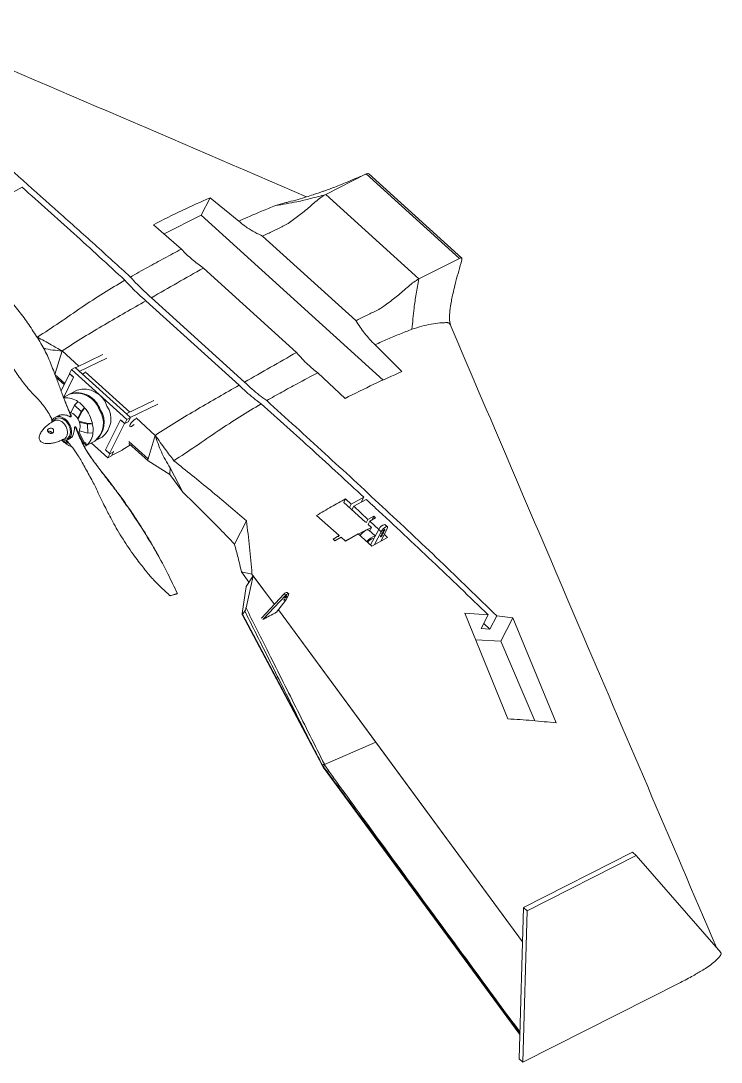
# Model space of a CAD drawing. Header units: inches. Extents: x 0 to 10.7, y 0 to 8.2.
# Drawn here: x 5.6058 to 5.6784, y 5.0508 to 5.1589 of the extents above; entities that cross this region are included whole.
import ezdxf

# ---------------------------------------------------------------- set-up
doc = ezdxf.new("R2010")
doc.units = ezdxf.units.IN
doc.header["$MEASUREMENT"] = 0

msp = doc.modelspace()

# ---------------------------------------------------------------- linework, layer by layer
at = {"color": 7, "linetype": 'Continuous', "lineweight": 15}
for p, q in [((5.6416241844, 5.14302979), (5.6374159914, 5.140898955)), ((5.6512800477, 5.1342636991), (5.6416241844, 5.14302979)), ((5.6515275674, 5.1342842024), (5.6418573123, 5.1430633968)), ((5.6046362857, 5.1409408251), (5.6059380537, 5.1416478433)), ((5.6254375298, 5.1405587379), (5.6245058825, 5.1387552903)), ((5.6254375298, 5.1405587379), (5.6284009438, 5.1381369649)), ((5.647071856, 5.1321328174), (5.6374159914, 5.140898955)), ((5.6245058825, 5.1387552903), (5.6206524001, 5.1368040687)), ((5.6433631597, 5.1216356679), (5.6245058825, 5.1387552903)), ((5.6224538607, 5.1352284155), (5.6195509682, 5.1377674001)), ((5.6405372414, 5.1278066262), (5.6308813018, 5.1365727806)), ((5.6512800477, 5.1342636991), (5.647071856, 5.1321328174)), ((5.6247298253, 5.1332684819), (5.6343856886, 5.1245023909)), ((5.6187830019, 5.1298677343), (5.6284388652, 5.1211016434)), ((5.6290031126, 5.121423732), (5.6193472481, 5.1301898696)), ((5.6425339176, 5.1253063179), (5.6453085017, 5.122518864)), ((5.6100819284, 5.1246682523), (5.6093361679, 5.1222278025)), ((5.6118217971, 5.1230887118), (5.6100819284, 5.1246682523)), ((5.6114596624, 5.122913355), (5.6143101768, 5.1242936196)), ((5.6110489936, 5.1227470788), (5.61142278, 5.1229468286)), ((5.6171607795, 5.1177375551), (5.61142278, 5.1229468286)), ((5.6118689642, 5.1225417608), (5.6147195536, 5.1239220086)), ((5.6094479083, 5.1219451223), (5.6103046035, 5.121167364)), ((5.6099785852, 5.1205083623), (5.610865125, 5.1223003341)), ((5.6102466766, 5.1198511538), (5.6112744268, 5.1219287399)), ((5.6110489936, 5.1227470788), (5.6108395353, 5.1223235849)), ((5.6112744268, 5.1219287399), (5.6108395353, 5.1223235849)), ((5.610865125, 5.1223003341), (5.6112744268, 5.1219287399)), ((5.616786993, 5.1175378053), (5.6110489936, 5.1227470788)), ((5.6123940446, 5.1223735257), (5.6124454728, 5.1223956642)), ((5.6170992403, 5.1182975509), (5.6124757603, 5.1224949782)), ((5.6394219413, 5.1197274796), (5.6365868502, 5.1223977745)), ((5.6108653275, 5.1201817941), (5.6102317349, 5.1198431765)), ((5.6116356461, 5.1205935256), (5.6109368476, 5.1202200227)), ((5.610991882, 5.1182512947), (5.6113733935, 5.1190188654)), ((5.6113733935, 5.1190188654), (5.6117048247, 5.1193855262)), ((5.6120672918, 5.1183873418), (5.6113733935, 5.1190188654)), ((5.6117291826, 5.1193986058), (5.6117048247, 5.1193855262)), ((5.6120672918, 5.1183873418), (5.612398665, 5.1187539786)), ((5.6123429743, 5.1186060021), (5.6121573862, 5.1184006251)), ((5.6124230822, 5.1187670355), (5.6123429743, 5.1186060021)), ((5.6124230822, 5.1187670355), (5.612398665, 5.1187539786)), ((5.6167371056, 5.1181221941), (5.6195876949, 5.119502442)), ((5.6171464837, 5.1177505365), (5.6199969968, 5.1191308477)), ((5.6090895642, 5.1174704056), (5.6090898762, 5.1174647195)), ((5.6096824318, 5.1179309121), (5.6093879776, 5.1177735402)), ((5.611685721, 5.1176197937), (5.6120672918, 5.1183873418)), ((5.6121573862, 5.1184006251), (5.6117307988, 5.11754244)), ((5.6161425681, 5.1175091732), (5.6145991372, 5.1143892489)), ((5.6146000781, 5.1143910963), (5.6161425681, 5.1175091732)), ((5.6161425681, 5.1175091732), (5.616551945, 5.1171375623)), ((5.6165775347, 5.1171143115), (5.6161425681, 5.1175091732)), ((5.6165775347, 5.1171143115), (5.616786993, 5.1175378053)), ((5.616786993, 5.1175378053), (5.6171607795, 5.1177375551)), ((5.6169512449, 5.1173141247), (5.6171607795, 5.1177375551)), ((5.6176715628, 5.117582348), (5.6177229159, 5.1176045033)), ((5.619737793, 5.1159021147), (5.6177532785, 5.1177038005)), ((5.6092049531, 5.1174289756), (5.609156975, 5.1173512352)), ((5.6118109517, 5.1173788409), (5.6127740163, 5.1171247496)), ((5.612713628, 5.1170498615), (5.61185121, 5.1172774055)), ((5.61320673, 5.1170818919), (5.612713628, 5.1170498615)), ((5.612713628, 5.1170498615), (5.6127649926, 5.1161394008)), ((5.6127740163, 5.1171247496), (5.6130502206, 5.1171426604)), ((5.6130502206, 5.1171426604), (5.6132311486, 5.1170949021)), ((5.61320673, 5.1170818919), (5.6132311486, 5.1170949021)), ((5.6150093799, 5.1140195021), (5.616551945, 5.1171375623)), ((5.6169512449, 5.1173141247), (5.6165775347, 5.1171143115)), ((5.6101526011, 5.1154655304), (5.6102563115, 5.1154618445)), ((5.6104505345, 5.1151346576), (5.6102173633, 5.1153468626)), ((5.6104505345, 5.1151346576), (5.6105589172, 5.1153528271)), ((5.6106445337, 5.1154225466), (5.6109388973, 5.1155799293)), ((5.6112281004, 5.1159474705), (5.6112390293, 5.1159761527)), ((5.6117712926, 5.116102849), (5.6122521991, 5.1151077342)), ((5.6123361523, 5.1152301424), (5.6118506576, 5.1162347346)), ((5.6127649926, 5.1161394008), (5.6119025746, 5.1163669448)), ((5.6124381711, 5.1147625409), (5.6134676886, 5.1153127675)), ((5.6132580946, 5.1161714312), (5.6127649926, 5.1161394008)), ((5.6132580946, 5.1161714312), (5.6132825119, 5.1161844881)), ((5.6135391931, 5.1153509902), (5.6142379916, 5.1157244931)), ((5.619737793, 5.1159021147), (5.6189921075, 5.1134616481)), ((5.6105253203, 5.1149851238), (5.6104505345, 5.1151346576)), ((5.6105253203, 5.1149851238), (5.6105497533, 5.1149981867)), ((5.6106297862, 5.1151592369), (5.6105497533, 5.1149981867)), ((5.6106117411, 5.1152910011), (5.6105879073, 5.1152429941)), ((5.6105879073, 5.1152429941), (5.6106297862, 5.1151592369)), ((5.6122521991, 5.1151077342), (5.6126170528, 5.1148816739)), ((5.6125405001, 5.1151035561), (5.6123361523, 5.1152301424)), ((5.6126413964, 5.1148947009), (5.6125405001, 5.1151035561)), ((5.6126413964, 5.1148947009), (5.6126170528, 5.1148816739)), ((5.6131140943, 5.115123783), (5.6148245691, 5.1135709567)), ((5.6146010256, 5.1143902508), (5.6145991372, 5.1143892489)), ((5.6145991372, 5.1143892489), (5.6150341037, 5.1139943871)), ((5.6146000781, 5.1143910963), (5.6150093799, 5.1140195021)), ((5.616111506, 5.1142654024), (5.6152197029, 5.113813824)), ((5.6153822255, 5.1142174045), (5.6154078139, 5.1141942004)), ((5.6171797193, 5.1149258145), (5.6163824858, 5.1144205602)), ((5.617020722, 5.115070123), (5.6190124764, 5.1132619267)), ((5.6148245691, 5.1135709567), (5.6150341037, 5.1139943871)), ((5.6148245691, 5.1135709567), (5.6151983556, 5.1137707065)), ((5.6150578521, 5.114044036), (5.6150093799, 5.1140195021)), ((5.6154078139, 5.1141942004), (5.6150341037, 5.1139943871)), ((5.6151983556, 5.1137707065), (5.6154078139, 5.1141942004)), ((5.6190152322, 5.1132607571), (5.621248402, 5.1118418302)), ((5.621286857, 5.1125351922), (5.621248402, 5.1118418302)), ((5.621286857, 5.1125351922), (5.6225912301, 5.1100137064)), ((5.621248402, 5.1118418302), (5.6225912301, 5.1100137064)), ((5.6394831917, 5.1093116774), (5.6392932687, 5.1089440895)), ((5.6392932687, 5.1089440895), (5.6415487691, 5.1068964138)), ((5.6394831917, 5.1093116774), (5.6400656082, 5.1087762588)), ((5.6400656082, 5.1087762588), (5.6413673762, 5.109483277)), ((5.6403275667, 5.1085351573), (5.6416289958, 5.1092415186)), ((5.6413673762, 5.109483277), (5.6410918317, 5.1089499469)), ((5.6400656082, 5.1087762588), (5.6398780275, 5.1084132102)), ((5.6403275667, 5.1085351573), (5.6401411886, 5.1081742969)), ((5.6403275667, 5.1085351573), (5.6418042677, 5.1071742655)), ((5.6279554782, 5.1046220653), (5.6292028156, 5.1070367137)), ((5.6364712998, 5.1075827666), (5.6388234183, 5.1055052694)), ((5.6418042677, 5.1071742655), (5.6416249535, 5.1068272274)), ((5.6418042677, 5.1071742655), (5.6424124446, 5.1075039715)), ((5.641986094, 5.1070066059), (5.6418077122, 5.1066613158)), ((5.6421674619, 5.1063347105), (5.6418077122, 5.1066613158)), ((5.6425942036, 5.1073360487), (5.641986094, 5.1070066059)), ((5.641986094, 5.1070066059), (5.6429255262, 5.1061391754)), ((5.6424124446, 5.1075039715), (5.6422213966, 5.1071340853)), ((5.6424124446, 5.1075039715), (5.6425942036, 5.1073360487)), ((5.6415936096, 5.1060441667), (5.6394417991, 5.1049545746)), ((5.6408009654, 5.1056918804), (5.6394668528, 5.1049322042)), ((5.6421934731, 5.1044174257), (5.6408009654, 5.1056918804)), ((5.6421674619, 5.1063347105), (5.6415936096, 5.1060441667)), ((5.642561547, 5.1054596845), (5.641881936, 5.1060766449)), ((5.6419855534, 5.1059826056), (5.6421674619, 5.1063347105)), ((5.6420661414, 5.1045339574), (5.6429228469, 5.1061350385)), ((5.6424618518, 5.1045630099), (5.6431787062, 5.1059027517)), ((5.6429228469, 5.1061350385), (5.6431787062, 5.1059027517)), ((5.643186305, 5.1049561915), (5.6437898327, 5.1062199569)), ((5.6434986049, 5.1056100774), (5.6438290283, 5.105304924)), ((5.6438093938, 5.1064126958), (5.6435535357, 5.1066449359)), ((5.6381924823, 5.1051316186), (5.6388234183, 5.1055052694)), ((5.6383769753, 5.1049691024), (5.6381924823, 5.1051316186)), ((5.6383795795, 5.1049706111), (5.6382287461, 5.1051075286)), ((5.6390073022, 5.1053416561), (5.6383769753, 5.1049691024)), ((5.6388234183, 5.1055052694), (5.6387557397, 5.1053743396)), ((5.6390073022, 5.1053416561), (5.6394668528, 5.1049322042)), ((5.6438290283, 5.105304924), (5.6421934731, 5.1044174257)), ((5.6424031726, 5.1051638115), (5.6423826159, 5.105182444)), ((5.6286777558, 5.1017277488), (5.6294620605, 5.100659993)), ((5.6286777558, 5.1017277488), (5.629775336, 5.1015071402)), ((5.6299079438, 5.1013266352), (5.629159539, 5.0979962924)), ((5.6291649357, 5.1002158897), (5.6299079438, 5.1013266352)), ((5.629775336, 5.1015071402), (5.6320986869, 5.0983454504)), ((5.6320986869, 5.0983454504), (5.6299079438, 5.1013266352)), ((5.6287409939, 5.0974053267), (5.6291649357, 5.1002158897)), ((5.6307682606, 5.0969291269), (5.6331256723, 5.0994386574)), ((5.6309161086, 5.0967988717), (5.6332725572, 5.0993074134)), ((5.6331256723, 5.0994386574), (5.6332725572, 5.0993074134)), ((5.6335522146, 5.0993271896), (5.6333012039, 5.098807477)), ((5.6335672805, 5.0994698866), (5.6334203955, 5.0996011306)), ((5.6333012039, 5.098807477), (5.6323257613, 5.0975466778)), ((5.6287429614, 5.0972955744), (5.6370835206, 5.0816014289)), ((5.6290307291, 5.0976646547), (5.6288072474, 5.0973306226)), ((5.6288072474, 5.0973306226), (5.6354061957, 5.0849136356)), ((5.6307682606, 5.0969291269), (5.6307812488, 5.0969175326)), ((5.6321311611, 5.0974434138), (5.6321266927, 5.0974341328)), ((5.6323257613, 5.0975466778), (5.6321311611, 5.0974434138)), ((5.6426066806, 5.0840459952), (5.6325103476, 5.0977852903)), ((5.6325103476, 5.0977852903), (5.6578375021, 5.0633196856)), ((5.6542762393, 5.0972592335), (5.6518589313, 5.0974609594)), ((5.6518589313, 5.0974609594), (5.6563133434, 5.0864792899)), ((5.6542762393, 5.0972592335), (5.6535490735, 5.0958516178)), ((5.6551487681, 5.0971691377), (5.6544426957, 5.0958022878)), ((5.6568286076, 5.0969669571), (5.6551487681, 5.0971691377)), ((5.6555698544, 5.094530298), (5.6568286076, 5.0969669571)), ((5.6613182653, 5.0860533775), (5.6568286076, 5.0969669571)), ((5.6310772898, 5.0968839506), (5.6310390667, 5.0968636666)), ((5.6310772381, 5.0968836934), (5.6310772898, 5.0968839506)), ((5.6535490735, 5.0958516178), (5.6544426957, 5.0958022878)), ((5.6544426957, 5.0958022878), (5.6538170076, 5.0963703172)), ((5.6555698544, 5.094530298), (5.6529899293, 5.0946726744)), ((5.6591154527, 5.0862747258), (5.6555698544, 5.094530298)), ((5.6426066806, 5.0840459952), (5.6372918324, 5.0817501078)), ((5.6426066806, 5.0840459952), (5.6578375021, 5.0633196856)), ((5.6370797433, 5.081680483), (5.6370802864, 5.0816794387)), ((5.6370802864, 5.0816794387), (5.6371673273, 5.0815413082)), ((5.6371673273, 5.0815413082), (5.6371675092, 5.0815411)), ((5.6371706206, 5.0814638388), (5.6575555467, 5.0537235917)), ((5.6372855633, 5.0817622278), (5.6372918324, 5.0817501078)), ((5.6579397923, 5.0669160361), (5.6692253169, 5.0726306108)), ((5.65832352, 5.0665676987), (5.6696091803, 5.0722821872)), ((5.6692253169, 5.0726306108), (5.6696091803, 5.0722821872)), ((5.6696091803, 5.0722821872), (5.6783830505, 5.0622431444)), ((5.657492418, 5.0511944726), (5.6579397923, 5.0669160361)), ((5.6579397923, 5.0669160361), (5.65832352, 5.0665676987)), ((5.6578762958, 5.0508461017), (5.65832352, 5.0665676987)), ((5.6783737706, 5.0622384872), (5.6783830505, 5.0622431444)), ((5.6742112568, 5.0591173895), (5.6578762958, 5.0508461017)), ((5.657492418, 5.0511944726), (5.6578762958, 5.0508461017))]:
    msp.add_line(p, q, dxfattribs=at)
at = {"color": 8, "linetype": 'Continuous', "lineweight": 15}
for p, q in [((5.6103665232, 5.1212924394), (5.6093361679, 5.1222278025)), ((5.6189921075, 5.1134616481), (5.617007518, 5.1152633508))]:
    msp.add_line(p, q, dxfattribs=at)
at = {"color": 7, "linetype": 'Continuous', "lineweight": 15, "flags": 128}
for points in [[(5.6418576746, 5.1430488539), (5.6417854918, 5.1430804705), (5.6416241844, 5.14302979)], [(5.6515291655, 5.1341020954), (5.6515460426, 5.1341469934), (5.651534819, 5.1342733769), (5.6514413708, 5.1343143855), (5.6512800477, 5.1342636991)], [(5.612202859, 5.1222386458), (5.6122548942, 5.122281987), (5.6123940446, 5.1223735257)], [(5.6105045686, 5.1153669623), (5.6107035911, 5.1154581636), (5.6108654886, 5.1156108381), (5.6109816326, 5.1158167548), (5.6110457201, 5.1160647531), (5.6110543073, 5.1163414777), (5.611006978, 5.1166320625), (5.6109061867, 5.1169208238), (5.6107573991, 5.1171921661), (5.6105687327, 5.1174314768), (5.6103502339, 5.1176258722), (5.6101137057, 5.1177648841), (5.6098719378, 5.1178409482), (5.6096379511, 5.1178499978), (5.6094243868, 5.1177915916), (5.6092426848, 5.1176688188), (5.6091027779, 5.1174883124), (5.6090165785, 5.1172768389)], [(5.610847874, 5.1158021588), (5.6109539976, 5.1161733243), (5.6109174118, 5.1166091446), (5.6107435802, 5.1170432708), (5.6104589638, 5.1174096139), (5.6101070412, 5.1176524002), (5.6097412432, 5.1177346905), (5.6094173722, 5.1176439014), (5.6092106012, 5.1174218659)], [(5.6175494873, 5.1170369431), (5.6174233366, 5.1169240379), (5.6172841875, 5.1168324526), (5.6171744631, 5.1167980003), (5.6171109558, 5.1168258637), (5.6171033068, 5.1169118353), (5.617152708, 5.1170427526), (5.6172515836, 5.1171987721), (5.6173848913, 5.1173560855), (5.6175323387, 5.1174907795), (5.6176715628, 5.117582348), (5.6176715628, 5.117582348)], [(5.6100414125, 5.1153845139), (5.6102792697, 5.1153421144), (5.6105045686, 5.1153669623)], [(5.6102555387, 5.1154694225), (5.6102911931, 5.115461413), (5.6106151548, 5.1155521913), (5.610847874, 5.1158021588)], [(5.6189921075, 5.1134616481), (5.6189749803, 5.1133347711), (5.6190152322, 5.1132607571)], [(5.6432683405, 5.10551849), (5.6432799273, 5.1055502335), (5.6432774877, 5.1055708169), (5.6432614016, 5.1055770655), (5.6432342286, 5.1055680238), (5.6431998693, 5.1055451058), (5.643163792, 5.1055117772), (5.6431313224, 5.1054731199), (5.6431074891, 5.1054350257), (5.6430959023, 5.1054032822), (5.6430983576, 5.1053827048), (5.643114428, 5.1053764502), (5.6431416916, 5.1053854811), (5.6431759603, 5.1054084099), (5.6432120376, 5.1054417385), (5.6432445072, 5.1054803959), (5.6432683405, 5.10551849)], [(5.6431787062, 5.1059027517), (5.6432706767, 5.1060448624), (5.6433921599, 5.1061871306), (5.6435258766, 5.1063090957), (5.6436524402, 5.1063931947), (5.6437536597, 5.1064273242), (5.6438150467, 5.1064066001), (5.6438277032, 5.1063340145), (5.6437898327, 5.1062199569)], [(5.6434071453, 5.1057923274), (5.6434187321, 5.1058240709), (5.6434162768, 5.1058446483), (5.6434002064, 5.1058509029), (5.6433730178, 5.1058418552), (5.6433386742, 5.1058189432), (5.6433025968, 5.1057856146), (5.6432701273, 5.1057469573), (5.643246294, 5.1057088631), (5.6432347072, 5.1056771196), (5.6432371468, 5.1056565362), (5.6432532329, 5.1056502876), (5.6432804808, 5.1056593125), (5.6433147652, 5.1056822473), (5.6433508425, 5.1057155759), (5.643383312, 5.1057542333), (5.6434071453, 5.1057923274)], [(5.6435459502, 5.1060661648), (5.6435575213, 5.1060979023), (5.6435550817, 5.1061184857), (5.6435390113, 5.1061247403), (5.6435118227, 5.1061156926), (5.643477479, 5.1060927806), (5.643441386, 5.106059446), (5.6434089321, 5.1060207946), (5.6433850988, 5.1059827005), (5.643373512, 5.105950957), (5.6433759517, 5.1059303736), (5.6433920377, 5.105924125), (5.6434192857, 5.1059331499), (5.6434535543, 5.1059560787), (5.6434896474, 5.1059894133), (5.6435221169, 5.1060280706), (5.6435459502, 5.1060661648)], [(5.6332347996, 5.0990443376), (5.6332071124, 5.0990348534), (5.6331904265, 5.099040723), (5.6331871502, 5.0990610712), (5.6331979487, 5.0990927902), (5.633221003, 5.099131099), (5.6332528854, 5.0991701421), (5.6332888153, 5.0992038898), (5.633323167, 5.0992273272), (5.633350853, 5.0992368581), (5.6333675389, 5.0992309884), (5.6333708165, 5.0992105936), (5.6333600917, 5.0991789046), (5.6333369624, 5.0991406125), (5.63330508, 5.0991015694), (5.6332691513, 5.0990677751), (5.6332347996, 5.0990443376)], [(5.6332725572, 5.0993074134), (5.633343157, 5.0993755354), (5.6334132742, 5.0994299153), (5.6334770024, 5.0994658289), (5.6335289142, 5.0994802669), (5.6335646713, 5.0994720277), (5.6335810773, 5.0994417753), (5.6335767874, 5.0993920813), (5.6335522146, 5.0993271896)], [(5.6331128316, 5.0987918479), (5.6330961919, 5.0987861467), (5.6330861845, 5.0987896323), (5.6330842845, 5.0988018488), (5.6330907244, 5.0988209113), (5.6331045715, 5.0988438746), (5.6331236928, 5.0988672876), (5.6331452507, 5.0988875362), (5.6331658339, 5.0989016438), (5.6331824578, 5.0989073392), (5.6331924665, 5.0989038069), (5.6331943822, 5.0988915963), (5.6331879423, 5.0988725338), (5.6331741545, 5.0988495478), (5.6331549739, 5.0988261576), (5.633133416, 5.098805909), (5.6331128316, 5.0987918479)]]:
    msp.add_lwpolyline(points, dxfattribs=at)
at = {"color": 7, "linetype": 'Continuous', "lineweight": 15}
for centre, radius, start, end in [((5.6105164335, 5.1177395447), 0.0020550533997919, 53.8337486666, 96.6064739166), ((5.6115659455, 5.1177734784), 0.0025081566976531, 17.4432585964, 106.2205690675), ((5.6116505352, 5.1178234864), 0.0024921511777292, 17.274947289, 107.4932074705), ((5.6123361628, 5.1181850653), 0.0025082672443062, 17.4446676374, 106.2174230488), ((5.6094812161, 5.1163140472), 0.0038303691460919, 11.7627092187, 39.8220397852), ((5.6120930357, 5.1172210273), 0.0023569537297302, 306.7464972747, 34.7223641538), ((5.6127756619, 5.1175918196), 0.0023717749479562, 308.0649969285, 34.5527082438), ((5.610386008, 5.1168121841), 0.0015605388530439, 333.8765264678, 71.5104180339), ((5.6120052085, 5.1171801358), 0.0023719005751443, 308.0672359585, 34.5507623694), ((5.6114488807, 5.1162916991), 0.0018367627650625, 310.4849742294, 356.6537695925), ((5.6119940098, 5.1171331829), 0.0025776123568297, 235.9229086984, 248.3514657969), ((5.6146408199, 5.117148132), 0.0032362088699152, 297.0293731145, 302.5598919607), ((5.6427025067, 5.1041072115), 0.0022319157925275, 119.790919943, 140.4864568354), ((5.6417624461, 5.1058413681), 0.0002638807297816, 63.0753840519, 129.7784819563), ((5.6436464498, 5.1058850148), 0.0007655802215035, 96.9708482149, 160.9386326924), ((5.6428388445, 5.1040984356), 0.0013785807204942, 101.8839844179, 145.9843759325), ((5.6424174682, 5.1044513728), 0.0007319015004816, 92.7293912496, 151.5848890933), ((5.633391601, 5.0993048156), 0.0002977107801243, 84.4496843537, 153.2839158076), ((5.6372929611, 5.0814479966), 0.00031431822453, 91.3486326224, 132.5802388496), ((5.6374395458, 5.0812863176), 0.0003729920386595, 105.1501327555, 136.8716172632)]:
    msp.add_arc(centre, radius, start, end, dxfattribs=at)
at = {"color": 8, "linetype": 'Continuous', "lineweight": 15}
for centre, radius, start, end in [((5.6371726551, 5.0816453051), 9.93482460057e-05, 159.2625466416, 206.2086218072), ((5.6372385418, 5.0815052674), 7.95588971579e-05, 153.2312204494, 211.3811394964)]:
    msp.add_arc(centre, radius, start, end, dxfattribs=at)
at = {"color": 7, "linetype": 'Continuous', "lineweight": 15}
for centre, major_axis, ratio, start_param, end_param in [((5.6096322077, 5.1163927969), (0.002449534016341736, 0.002729907006464138), 0.7135412085, 6.097911663870559, 6.458350176409738), ((5.6096322077, 5.1163927969), (-0.0004456594948898385, 0.002886262334079071), 0.1689874291, 1.096560822739455, 1.229170459889532), ((5.6096322077, 5.1163927969), (0.003657619656567412, 0.0002666489831293362), 0.6935572118, 6.091561775823064, 6.452000288362474), ((5.6096322077, 5.1163927969), (-0.001992031477719535, 0.002062709378387595), 0.1423053227, 1.947755260427828, 2.176651764833968), ((5.6096322077, 5.1163927969), (0.00320357573728014, -0.001212964265479677), 0.4357728794, 5.919453349507134, 6.042166436772026), ((5.6288410619, 5.0975549076), (8.80365716984244e-05, 0.0002689034336196272), 0.2171337606, 2.23002172954242, 3.800818056331855), ((5.657709107, 5.0538664769), (0.0001514884661721894, 0.0001453258514150235), 0.3369741619, 2.367179339111865, 3.097256934950254)]:
    msp.add_ellipse(centre, major_axis=major_axis, ratio=ratio, start_param=start_param, end_param=end_param, dxfattribs=at)
for points, knots in [([(5.635436318330107, 5.14065217394865), (5.621746575804129, 5.146547636658743), (5.607605488322797, 5.15263747025263), (5.593464263077833, 5.158728961379629), (5.593012913725438, 5.158923385167361)], [0, 0, 0, 0, 0.9680827265971637, 0.9999999999999999, 0.9999999999999999, 0.9999999999999999, 0.9999999999999999]), ([(5.602299370510732, 5.145640213312088), (5.60478672199093, 5.14344203299694), (5.60851798523282, 5.140144553941702), (5.61347232560406, 5.135705909682913), (5.61593499496413, 5.133457744971803), (5.617166317391846, 5.132333673801358)], [0, 0, 0, 0, 0.499955047739452, 0.7499800117026072, 1, 1, 1, 1]), ([(5.641660821399764, 5.143047117826472), (5.641299547344794, 5.142890396809938), (5.640627696366015, 5.142598947238887), (5.639689265217084, 5.14220468603469), (5.638894681829759, 5.141882656264671), (5.63822985510473, 5.141623991238335), (5.637731817790796, 5.141437078120383), (5.637329611465238, 5.14129013392632), (5.636985200253506, 5.141167080901835), (5.636581931108972, 5.141026626728852), (5.636064943783786, 5.140851968247557), (5.635376003655353, 5.140630758503681), (5.634519222339475, 5.140372835478647), (5.63389564604106, 5.140213281801019), (5.633558010531901, 5.140126891430953)], [0, 0, 0, 0, 0.1322628863831945, 0.245965489218343, 0.3418882391216853, 0.422402434103604, 0.4898823427571727, 0.5338441457905947, 0.5754143412981196, 0.6180390041670305, 0.6810462775695881, 0.7667355771473412, 0.8736989324665461, 0.9999999999999999, 0.9999999999999999, 0.9999999999999999, 0.9999999999999999]), ([(5.616596863254577, 5.13200153876275), (5.614829387239297, 5.133626274566675), (5.611294094203836, 5.136876059640095), (5.607723515328729, 5.140057146445957), (5.605938053686935, 5.141647843268447)], [0, 0, 0, 0, 0.4999517713385135, 1, 1, 1, 1]), ([(5.619550968152845, 5.137767400125951), (5.620552317011529, 5.138271486077175), (5.622556985126121, 5.139280649891234), (5.624476719245712, 5.140132429482908), (5.625437529763119, 5.140558737887722)], [0, 0, 0, 0, 0.49950854777234, 1, 1, 1, 1]), ([(5.637415991390312, 5.140898954991535), (5.637247701037036, 5.140803546886378), (5.636910087811507, 5.14061214531465), (5.636335806191459, 5.140130809482374), (5.635768868029074, 5.13962343589546), (5.635198100726665, 5.139142402151585), (5.634639560740371, 5.138715148963397), (5.634083227033402, 5.138288368561245), (5.633510988792964, 5.137871190419099), (5.632980678514596, 5.137589611655005), (5.632459718975301, 5.137341443385432), (5.631935219194638, 5.137089002377533), (5.631410727794798, 5.136835537709914), (5.631057789025659, 5.136660372192142), (5.630881301834759, 5.136572780595871)], [0, 0, 0, 0, 0.0790647087083334, 0.1586145064939534, 0.2401942945656659, 0.3207003500159841, 0.4004651097431975, 0.4809714256039782, 0.5610537032897029, 0.6485979560266969, 0.7365903756417241, 0.8244162375490481, 0.9121992602898653, 1, 1, 1, 1]), ([(5.637415991390312, 5.140898954991535), (5.636907005046677, 5.140758411163868), (5.635912990129681, 5.140483938846605), (5.634189668079326, 5.140074694483343), (5.632962631305271, 5.139867625818586), (5.632231131251431, 5.139744181482914)], [0, 0, 0, 0, 0.2976522958799097, 0.5812942250461427, 1, 1, 1, 1]), ([(5.628400943832039, 5.138136964875832), (5.629187673249728, 5.138482460389183), (5.630229070508729, 5.138939794349898), (5.63150082762989, 5.139466467780736), (5.631987732134943, 5.139651623719605), (5.632231131251431, 5.139744181482914)], [0, 0, 0, 0, 0.6070658711674517, 0.8035758166056446, 1, 1, 1, 1]), ([(5.632231131251431, 5.139744181482914), (5.632550799593695, 5.139848860035938), (5.633015322843381, 5.140000972757763), (5.633443785962775, 5.140098021951918), (5.63357739603619, 5.140128285350023)], [0, 0, 0, 0, 0.6881643544844375, 1, 1, 1, 1]), ([(5.628400943832039, 5.138136964875832), (5.628693863889811, 5.137898788483296), (5.629234762244933, 5.137458978318258), (5.630073878715298, 5.136956083205164), (5.630611318472963, 5.136700948002214), (5.630881301834759, 5.136572780595871)], [0, 0, 0, 0, 0.3702133551086259, 0.6836260935711932, 1, 1, 1, 1]), ([(5.617166317391846, 5.132333673801358), (5.617760541793909, 5.132669380337606), (5.61894903862762, 5.133340820544371), (5.620707795645839, 5.134297593241426), (5.621871808104676, 5.134918124944524), (5.622453860735705, 5.135228415532638)], [0, 0, 0, 0, 0.3332976555632304, 0.6666222506930876, 1, 1, 1, 1]), ([(5.624729825324892, 5.13326848185521), (5.624337236030406, 5.133557168356258), (5.623745799754308, 5.133992074940664), (5.622991866590789, 5.134664973021095), (5.622633550005957, 5.135040230640649), (5.622453860735705, 5.135228415532638)], [0, 0, 0, 0, 0.4960283595391246, 0.7472673603843588, 1, 1, 1, 1]), ([(5.598925613752289, 5.134218098255397), (5.599227178273316, 5.133514986810542), (5.59985130798924, 5.132059799891182), (5.600884399956776, 5.129858233770847), (5.602034712114909, 5.127607893653388), (5.603151905954125, 5.125704944831694), (5.6041531906967, 5.124131716109342), (5.604986862747302, 5.122874178367415), (5.605854749851613, 5.121635233126405), (5.606800881272428, 5.120430813555902), (5.607898256090856, 5.119383717038326), (5.608631749364919, 5.118329914716965), (5.608983733732014, 5.117669855808755), (5.609104577301352, 5.117443243828514)], [0, 0, 0, 0, 0.1159989827415378, 0.24007602717823, 0.3679312367399047, 0.4990437603612334, 0.5751653345741852, 0.6521749606212364, 0.7297491542116661, 0.8077391736154799, 0.8861286564967802, 0.960905594450727, 1, 1, 1, 1]), ([(5.611020451773613, 5.11783715658161), (5.61086029929925, 5.118229475684195), (5.610545531042809, 5.119000550876009), (5.610095977861438, 5.120163639161861), (5.60968989408146, 5.121328060421716), (5.609198234393098, 5.12259329401877), (5.608670336559406, 5.124005594797175), (5.607889345362116, 5.125466323839004), (5.606988470011144, 5.126879737918242), (5.606013884425133, 5.128273678554696), (5.604956183341182, 5.129630050291453), (5.603895937520155, 5.130829767645158), (5.6028898217848, 5.131883168013197), (5.601932075783854, 5.132857090974921), (5.600848240818227, 5.133624381622944), (5.600130142925762, 5.134184658336976), (5.599771135039584, 5.13446476465798)], [0, 0, 0, 0, 0.0631045154163588, 0.1240274205574588, 0.1827383644218257, 0.2418021082523448, 0.3210969944092367, 0.4010513696117745, 0.4820964665785049, 0.5641759016957043, 0.6475755635404992, 0.7323276282569472, 0.7969584527571505, 0.8624946938216034, 0.9312552093140348, 1, 1, 1, 1]), ([(5.650344534124388, 5.127331972679833), (5.650307347712192, 5.127558950298571), (5.650237970960887, 5.127982410613185), (5.650264727315987, 5.128508956053378), (5.650304343640507, 5.128917343258913), (5.650352235630518, 5.129274530766042), (5.650428054818046, 5.129735125056942), (5.650544892003935, 5.130329679891509), (5.650714439444306, 5.13107757697808), (5.650936621266373, 5.131962633967281), (5.651222876660643, 5.132988986249132), (5.65142813484654, 5.133720887949613), (5.651537759231251, 5.134111782340663)], [0, 0, 0, 0, 0.1010390781354027, 0.1885033425463002, 0.2333727359487532, 0.2837238013722819, 0.3450832314006214, 0.4349188891927432, 0.5440762498196073, 0.6739958101658605, 0.825887534921851, 0.9999999999999999, 0.9999999999999999, 0.9999999999999999, 0.9999999999999999]), ([(5.624729825324892, 5.13326848185521), (5.623833426342823, 5.132757250028527), (5.622041040127167, 5.131735021202433), (5.620245041221928, 5.130704841262794), (5.619347248058506, 5.130189869619882)], [0, 0, 0, 0, 0.5001148604245664, 1, 1, 1, 1]), ([(5.607535305440383, 5.126104158049076), (5.608290113538333, 5.126594068230442), (5.609800422670784, 5.127574338345469), (5.612128999573133, 5.12922032620695), (5.614392138844075, 5.130679030709325), (5.615861905255296, 5.131560672834859), (5.616596863254577, 5.13200153876275)], [0, 0, 0, 0, 0.2498312827890319, 0.4998919182152733, 0.7499205095403153, 1, 1, 1, 1]), ([(5.618783001931119, 5.129867734314216), (5.618515934938149, 5.13010166662219), (5.618004762776059, 5.130549418260534), (5.617272676302674, 5.131259426700675), (5.616822422288933, 5.131753851801723), (5.616596863254577, 5.13200153876275)], [0, 0, 0, 0, 0.3531623019777125, 0.6759604976348421, 1, 1, 1, 1]), ([(5.617166317391846, 5.132333673801358), (5.617404020681106, 5.132070595582272), (5.617869454284175, 5.131555476739035), (5.618601764885704, 5.130845242722632), (5.619098491205439, 5.130408558057895), (5.619347248058506, 5.130189869619882)], [0, 0, 0, 0, 0.3425677041510378, 0.6707627872271683, 0.9999999999999999, 0.9999999999999999, 0.9999999999999999, 0.9999999999999999]), ([(5.647071855981275, 5.132132817371864), (5.646903568054518, 5.132037405266774), (5.646565968614008, 5.131846000726256), (5.645991656000586, 5.131364734563744), (5.645424763595018, 5.130857285031482), (5.644853947897133, 5.130376287316171), (5.644295522387663, 5.129948980522885), (5.643739153751386, 5.1295222170785), (5.643166960735155, 5.129105039565648), (5.642636525157787, 5.128823461026118), (5.642115605622481, 5.128575391420691), (5.641591060500518, 5.128322832285168), (5.64106669121193, 5.128069457811963), (5.640713736564877, 5.127894242642046), (5.640537241426535, 5.127806626213385)], [0, 0, 0, 0, 0.0790647707049504, 0.1586104414515977, 0.2401926700443716, 0.3207009389542149, 0.400464134982624, 0.480970513970422, 0.561052854450665, 0.6485947466891845, 0.7365870166041316, 0.8244155978627031, 0.912198936592845, 0.9999999999999999, 0.9999999999999999, 0.9999999999999999, 0.9999999999999999]), ([(5.647071855981275, 5.132132817371864), (5.646976738498542, 5.131616563287681), (5.646790979871918, 5.130608350634128), (5.646537087742026, 5.12886510015966), (5.646428723405974, 5.127642404334303), (5.646364121967228, 5.12691349376886)], [0, 0, 0, 0, 0.297651137281029, 0.5812944674830476, 0.9999999999999999, 0.9999999999999999, 0.9999999999999999, 0.9999999999999999]), ([(5.618783001931119, 5.129867734314216), (5.618069303562694, 5.129460390904229), (5.616641851202269, 5.128645672337096), (5.614487067613364, 5.127393596871264), (5.612317296003764, 5.12610974599497), (5.610826979146113, 5.125148703906056), (5.610081928390898, 5.124668252295741)], [0, 0, 0, 0, 0.2500118567169248, 0.5000431986306351, 0.7500577205960405, 1, 1, 1, 1]), ([(5.640537241426535, 5.127806626213385), (5.640833431699922, 5.127360249831446), (5.641280989893998, 5.126685752978143), (5.64196791730208, 5.125865666211089), (5.642344673415166, 5.125493337943133), (5.642533917600645, 5.125306317859442)], [0, 0, 0, 0, 0.4933836420559256, 0.7455271548905419, 1, 1, 1, 1]), ([(5.64636412196723, 5.12691349376886), (5.646707497052948, 5.127021759978569), (5.647394942947725, 5.127238511759647), (5.648359101366667, 5.127460119399577), (5.649054404781173, 5.127565267411774), (5.649496209135948, 5.127580317868449), (5.649716750857054, 5.127592642747373), (5.649901445943198, 5.127604313540904), (5.650036545617055, 5.127600629121997), (5.650205547210929, 5.127572918089566), (5.650267742465616, 5.127475234036428), (5.650311358490601, 5.127406730577064)], [0, 0, 0, 0, 0.222313556608614, 0.4450775498872322, 0.6677457463362357, 0.7345234541160058, 0.8018501475941915, 0.8429532204030982, 0.8804006986248876, 0.9161279081023932, 0.9999999999999999, 0.9999999999999999, 0.9999999999999999, 0.9999999999999999]), ([(5.677933248558825, 5.062757756814076), (5.673180714825368, 5.073882520785634), (5.663964444412039, 5.095456030579897), (5.654769269263629, 5.116984264152843), (5.65031574970018, 5.127411081242911)], [0, 0, 0, 0, 0.5156677832048735, 1, 1, 1, 1]), ([(5.642533917600645, 5.125306317859442), (5.642967157665525, 5.125498507647307), (5.64383381804302, 5.125882967182804), (5.645115616862894, 5.126426972674238), (5.645947889441414, 5.126751295069493), (5.646364121967228, 5.12691349376886)], [0, 0, 0, 0, 0.3331895159226493, 0.6665176539628793, 1, 1, 1, 1]), ([(5.610081928390898, 5.124668252295741), (5.609703810155729, 5.124877700576715), (5.609089551311528, 5.125217952505939), (5.608240964833817, 5.125698102584185), (5.607770529989978, 5.12596880349314), (5.607535305440383, 5.126104158049076)], [0, 0, 0, 0, 0.4446285452389565, 0.7223058580477298, 1, 1, 1, 1]), ([(5.608112017280241, 5.124989450689142), (5.608130585357683, 5.124982070109193), (5.608468059448188, 5.124847928353621), (5.609133096065977, 5.124742932293716), (5.609764283995387, 5.1246932532176), (5.610081928390898, 5.124668252295741)], [0, 0, 0, 0, 0.0281099787737309, 0.5108977787566988, 1, 1, 1, 1]), ([(5.634385688638345, 5.12450239089885), (5.633489290528641, 5.123991139823458), (5.63169690741337, 5.122968873282201), (5.629900906258099, 5.121938699950253), (5.629003112649469, 5.12142373200021)], [0, 0, 0, 0, 0.5001152387936397, 1, 1, 1, 1]), ([(5.636586850173993, 5.122397774481895), (5.63624555012269, 5.122672803351971), (5.635687625814557, 5.123122393943794), (5.634966028257179, 5.123852999350837), (5.634579400498862, 5.124285630159298), (5.634385688638345, 5.12450239089885)], [0, 0, 0, 0, 0.4401359462339207, 0.719491668255687, 1, 1, 1, 1]), ([(5.631299291160452, 5.119503026784969), (5.631827647638509, 5.119802532163154), (5.63288439864512, 5.12040156448892), (5.634643223183498, 5.121358079778717), (5.635873757848891, 5.122016323556943), (5.636586850173993, 5.122397774481895)], [0, 0, 0, 0, 0.2960085324977816, 0.5920383825576435, 1, 1, 1, 1]), ([(5.645308501677034, 5.122518864040681), (5.644349623984318, 5.12209341776754), (5.642429944922728, 5.121241671701712), (5.640425278817142, 5.120232547386131), (5.639421941344271, 5.119727479615599)], [0, 0, 0, 0, 0.499498958915968, 1, 1, 1, 1]), ([(5.628438865244571, 5.121101643357854), (5.627725156999947, 5.120694284352988), (5.626297686596148, 5.119879535570766), (5.62414306820351, 5.11862741952246), (5.621973125527935, 5.117343683183323), (5.620482836719511, 5.116382594231833), (5.619737792981859, 5.115902114676069)], [0, 0, 0, 0, 0.2500121611958385, 0.5000432086716351, 0.7500553755957866, 1, 1, 1, 1]), ([(5.630729837023182, 5.119170891746361), (5.630456665829265, 5.119373540398065), (5.629926028291867, 5.119767187253562), (5.62916365582645, 5.120418917003263), (5.628680693994952, 5.120873849474614), (5.628438865244571, 5.121101643357854)], [0, 0, 0, 0, 0.3462918761549343, 0.6726751300136837, 1, 1, 1, 1]), ([(5.629003112649469, 5.12142373200021), (5.629261764717579, 5.121181607148037), (5.6297609069238, 5.120714358872084), (5.630526446545513, 5.120068741028207), (5.631041334600464, 5.119691848311704), (5.631299291160452, 5.119503026784969)], [0, 0, 0, 0, 0.3492505090475236, 0.6739774821231179, 1, 1, 1, 1]), ([(5.611001577570832, 5.118004082951209), (5.610987013901564, 5.118035973000261), (5.610876834503243, 5.118277232696012), (5.610699551853278, 5.118698875288296), (5.610465437893596, 5.119259006504348), (5.610258032814168, 5.119772822255815), (5.610126807831814, 5.120110614437929), (5.610063210389981, 5.120274323499026)], [0, 0, 0, 0, 0.0428531742733275, 0.3241996828181267, 0.5607802968800089, 0.7871346673492923, 1, 1, 1, 1]), ([(5.621668279208988, 5.113273511032686), (5.622423118848946, 5.11376343421647), (5.623933492659948, 5.114743731364396), (5.626261952970486, 5.116389673793353), (5.628525124038867, 5.117848383328846), (5.629994886294, 5.118730027773265), (5.630729837023182, 5.119170891746361)], [0, 0, 0, 0, 0.2498309554644296, 0.4998917814275817, 0.749922207740967, 1, 1, 1, 1]), ([(5.641367376157495, 5.10948327698291), (5.639603433177926, 5.111114910581372), (5.636075369354196, 5.11437834230167), (5.63251174101937, 5.117573321573999), (5.630729837023182, 5.119170891746361)], [0, 0, 0, 0, 0.4999747928888651, 1, 1, 1, 1]), ([(5.631299291160452, 5.119503026784969), (5.633306961003283, 5.11768178308867), (5.637322588690944, 5.114039034437068), (5.643310395246276, 5.108503513936106), (5.649266125833303, 5.102902706120251), (5.65318771711893, 5.099080493076919), (5.655148768098943, 5.097169137688632)], [0, 0, 0, 0, 0.2498907127443236, 0.4998172725303561, 0.7498760690628866, 1, 1, 1, 1]), ([(5.61053853240754, 5.115773431504276), (5.610578987332834, 5.115878589736536), (5.610659893535248, 5.11608889671803), (5.610619819728866, 5.116493157517499), (5.610462959531691, 5.116887627013154), (5.610202282772705, 5.117223292727865), (5.609882588593979, 5.117442033457961), (5.609555169518296, 5.117524888059573), (5.609379272345325, 5.117454280179743), (5.609296276175344, 5.11742096421737)], [0, 0, 0, 0, 0.1450737470524812, 0.2901344115490302, 0.4352090003792328, 0.5802742905588274, 0.7253195426315701, 0.8703934489396705, 1, 1, 1, 1]), ([(5.609689578679117, 5.117918740717486), (5.609718423247156, 5.117939767947878), (5.609765577389907, 5.117974142566426), (5.60994791800146, 5.118032254495187), (5.610241146087418, 5.118070384163076), (5.610559208356642, 5.117988901599944), (5.610757609155694, 5.117906234854204), (5.610834073286088, 5.117871887834216), (5.610893348722911, 5.117845892010855), (5.610937573482578, 5.117828734702776), (5.610971926580988, 5.117820741410184), (5.61099365471354, 5.117820955985304), (5.611010089371716, 5.117826669114758), (5.611017000888205, 5.117833664047091), (5.611020451773613, 5.11783715658161)], [0, 0, 0, 0, 0.0845756216385155, 0.1382614199795719, 0.4381394643105592, 0.7380071559826267, 0.8136274805195036, 0.8655647683862072, 0.9017038258806637, 0.9388178774239573, 0.9563722490000045, 0.9709278469885704, 0.9854844202785772, 1, 1, 1, 1]), ([(5.611020451773613, 5.11783715658161), (5.611025009779157, 5.11784746775992), (5.611042131970861, 5.117886201800505), (5.61102809174915, 5.117951416805021), (5.611001476075294, 5.117989724838187), (5.610993811078171, 5.118000757095555)], [0, 0, 0, 0, 0.2052782147118324, 0.7711295896356357, 1, 1, 1, 1]), ([(5.609295884110617, 5.117422080662188), (5.609242882865731, 5.117395846912313), (5.609024251635907, 5.117287632152253), (5.608696155083461, 5.117060202716017), (5.608333429879114, 5.116759915593363), (5.608064197063005, 5.116472060413962), (5.607876509821503, 5.116207019275544), (5.607763061477479, 5.115974607386039), (5.607711417701031, 5.115786063894849), (5.607702692752139, 5.11564173503611), (5.607715613568474, 5.115516881476213), (5.607748813212281, 5.115439922130063), (5.607767657529163, 5.115396239543755)], [0, 0, 0, 0, 0.068075871165252, 0.2808143745673827, 0.4572811150524427, 0.6060340321775453, 0.7248864735376725, 0.8158180772466366, 0.8829478194590001, 0.9245221892730645, 0.9571583420817564, 1, 1, 1, 1]), ([(5.608666708418538, 5.11622617093371), (5.608693456356386, 5.116203591436684), (5.608746921419235, 5.116158458453555), (5.608845966977758, 5.116112927759461), (5.608946908383525, 5.11609536081248), (5.60904137584511, 5.116111930870067), (5.609121251198971, 5.116160457990181), (5.6091818197383, 5.116237011261122), (5.609214330398197, 5.116336590490597), (5.609207348881711, 5.116444385461714), (5.609159166803603, 5.1165376047631), (5.609083711486695, 5.116601579534108), (5.608993403263585, 5.116637691457814), (5.608891178293296, 5.116648415947233), (5.608781373188838, 5.11663196049661), (5.608677800143663, 5.116587383065044), (5.608601786659234, 5.116521133699051), (5.608566491319857, 5.116445543503739), (5.608570148902506, 5.116368381991924), (5.60860425539794, 5.116293329568482), (5.608646584944854, 5.116247810639948), (5.608666708418538, 5.11622617093371)], [0, 0, 0, 0, 0.0523139402597738, 0.1045676163849535, 0.1567422379114379, 0.2076323357048407, 0.2580161196240248, 0.3112800139205309, 0.3694617300096997, 0.4292932371066501, 0.4839288670014043, 0.5318517448209517, 0.577651156585509, 0.6263315307736714, 0.6808174746585144, 0.7402652955446152, 0.7990066078581276, 0.8523318535458256, 0.9026531774503338, 0.9537213042761786, 1, 1, 1, 1]), ([(5.611442089803639, 5.116806053187852), (5.611437287977792, 5.116805918552633), (5.61142805091877, 5.116805659560846), (5.611414163758154, 5.116793862165015), (5.611398698685268, 5.1167655633746), (5.611379366196191, 5.116703987006821), (5.611357892327594, 5.116515241432436), (5.611326065032634, 5.116247504328983), (5.611265451484965, 5.116058529253638), (5.611239029288479, 5.115976152676718)], [0, 0, 0, 0, 0.0230106257298451, 0.044264518278212, 0.0741517587135454, 0.1385499458451278, 0.2560617500621367, 0.6757080987617887, 1, 1, 1, 1]), ([(5.611442089803639, 5.116806053187852), (5.611625119404758, 5.116353752656975), (5.611993374600322, 5.115443724883133), (5.612687033993897, 5.114108066899453), (5.613565225133726, 5.112943523427139), (5.614471325788319, 5.111717802517378), (5.615414716345376, 5.110519169743862), (5.616312133039013, 5.109295711019917), (5.617379535194893, 5.107757835834307), (5.618583358686998, 5.105901186198911), (5.619899708531453, 5.103739589691062), (5.621042598891218, 5.101596697844816), (5.621710606887102, 5.100164958945167), (5.622033366857605, 5.099473188774952)], [0, 0, 0, 0, 0.0714056035591362, 0.1436679331789208, 0.2194225306467058, 0.2947895734642228, 0.3697554497838829, 0.4441763132831373, 0.5177373466926882, 0.6444398279986949, 0.7679959589157168, 0.8879031120612354, 1, 1, 1, 1]), ([(5.611589185470079, 5.116561978954913), (5.611575914244532, 5.116614081274162), (5.61155700357199, 5.116688323844639), (5.611497936070062, 5.116764406410888), (5.611466568455948, 5.116798223653569), (5.611448563413783, 5.116803982593772), (5.611442089803639, 5.116806053187852)], [0, 0, 0, 0, 0.5544057066046656, 0.789993715062138, 0.9244934388955884, 1, 1, 1, 1]), ([(5.613472460090856, 5.113037194846132), (5.613472751071439, 5.113037755346157), (5.613473221929838, 5.113038662335012), (5.613468964901205, 5.113046428316665), (5.613459624431989, 5.113061566806615), (5.613439871384151, 5.113091482115507), (5.613389688967599, 5.113164803745596), (5.61327721665085, 5.113324369893538), (5.613080002995344, 5.113600660615419), (5.612802828271724, 5.114003081029397), (5.612482368972061, 5.114541503774683), (5.612142993810604, 5.115223219752026), (5.611850197204766, 5.115915973455897), (5.611678873042893, 5.116382240993872), (5.611609962968777, 5.116569783312766)], [0, 0, 0, 0, 0.005371918580392, 0.008692720884272, 0.0128169038721869, 0.0240522027384972, 0.0397175347016309, 0.0850308674656173, 0.175005066257805, 0.2979231575354959, 0.4516320174895578, 0.6363037965292686, 0.8537139650171768, 1, 1, 1, 1]), ([(5.607767657529163, 5.115396239543755), (5.607798008077147, 5.115350480230863), (5.607842630448152, 5.115283203388354), (5.607939929313985, 5.115203259085871), (5.608053327643105, 5.115136730445217), (5.608225091042948, 5.115077301375983), (5.608453567254958, 5.115040468920204), (5.608747850979745, 5.115039338065062), (5.609108784427489, 5.115086929147954), (5.609528569835814, 5.115196637941556), (5.609937774193314, 5.115346974500413), (5.61019303013903, 5.115483464461307), (5.610301129564056, 5.115541267174788)], [0, 0, 0, 0, 0.0493473733051388, 0.072552126602185, 0.1182424804962935, 0.177460233467255, 0.2581827850830432, 0.3647471520981019, 0.5007630025133303, 0.6667592414063415, 0.8588744552122995, 1, 1, 1, 1]), ([(5.608602883300303, 5.116309100718525), (5.608604651871912, 5.11630970115644), (5.60864073640264, 5.116321952014853), (5.608725590837532, 5.116333305656418), (5.60883680972692, 5.116324422832175), (5.608931215160391, 5.11628327659263), (5.608994002249, 5.116220738602069), (5.609026546218547, 5.116160556645784), (5.609029883115562, 5.116124687256826), (5.609030715035861, 5.116115744675517)], [0, 0, 0, 0, 0.0111510052351353, 0.2275162560513821, 0.4460752000387553, 0.6162792312705572, 0.7868569673945756, 0.9468614059209601, 1, 1, 1, 1]), ([(5.610300646828835, 5.115542394416774), (5.610311047943874, 5.115545011962726), (5.610418876184084, 5.115572148031552), (5.610481736026903, 5.115677889689543), (5.61053853240754, 5.115773431504276)], [0, 0, 0, 0, 0.0964600277155034, 1, 1, 1, 1]), ([(5.610532365010928, 5.115383910413356), (5.610626840090599, 5.115274741558368), (5.610850880064238, 5.115015856490702), (5.611168939593974, 5.11461210242314), (5.611485944148627, 5.114182909055867), (5.611791742631614, 5.113728780691821), (5.612104086437113, 5.113202143703147), (5.612443317854889, 5.112589376071652), (5.612796900663169, 5.111944807311771), (5.613147409552094, 5.111310397752584), (5.613497355743418, 5.110638695077403), (5.613853638023444, 5.10988800476338), (5.614216000942701, 5.109095954887031), (5.614587689174301, 5.108368463792227), (5.614948393689794, 5.107661180191268), (5.615346119086523, 5.106896279317436), (5.615836424787267, 5.106027084812917), (5.616399716955848, 5.105123088292054), (5.616989760888773, 5.104225286579074), (5.617560694473149, 5.103411878433275), (5.618088001376528, 5.1027052213533), (5.618564755543834, 5.102105670083129), (5.61897747717786, 5.101580866172645), (5.619398347119024, 5.101076067416026), (5.619884625863988, 5.10056638594426), (5.620519836776074, 5.099958647475074), (5.621001696596938, 5.099509188494127), (5.621266527228875, 5.099262165395707)], [0, 0, 0, 0, 0.0218880847719209, 0.0519058142349822, 0.0780157883360349, 0.1028934735783306, 0.1349821679695799, 0.1708595956349951, 0.2089572341330117, 0.2461180707230743, 0.2811984599318853, 0.3237756541605837, 0.3709748655458706, 0.4120145762396956, 0.4464525007447103, 0.4906180609067143, 0.5422453435626378, 0.597380659533991, 0.65239140412537, 0.7065971289376053, 0.7508956221555995, 0.7892857069517851, 0.8273505503508878, 0.8552862843291087, 0.8931616740206915, 0.9412815508594446, 1, 1, 1, 1]), ([(5.611228100363473, 5.115947470488788), (5.611222893520107, 5.115934679017251), (5.611180870976865, 5.115831443692501), (5.611093245214952, 5.115679243841978), (5.610980959175742, 5.115618652190542), (5.610931766000738, 5.115592106631238)], [0, 0, 0, 0, 0.0736183181814461, 0.5941467299564909, 1, 1, 1, 1]), ([(5.619737792981861, 5.115902114676069), (5.619832815519642, 5.115615406035847), (5.620023371741164, 5.115040446490106), (5.620373572833883, 5.114185907122272), (5.620780323812822, 5.113336738053815), (5.621117253149187, 5.112803575953024), (5.621286857008339, 5.112535192229531)], [0, 0, 0, 0, 0.2451200589949566, 0.4915586696756352, 0.7440602450767916, 1, 1, 1, 1]), ([(5.62166829487867, 5.113273516998331), (5.621380006713905, 5.113660971718537), (5.62091167555671, 5.114290401364474), (5.62026947401758, 5.115167914873601), (5.61991502333901, 5.115657376789123), (5.619737792981859, 5.115902114676069)], [0, 0, 0, 0, 0.4446254245592005, 0.7223048499855401, 1, 1, 1, 1]), ([(5.629202815602651, 5.107036713740671), (5.627957207320618, 5.108098921047678), (5.625465756224798, 5.110223535661437), (5.622934195614868, 5.112256761644855), (5.621668296156181, 5.113273470335021)], [0, 0, 0, 0, 0.4999529327002807, 1, 1, 1, 1]), ([(5.613959205759845, 5.112415204506999), (5.613898503216178, 5.11249620516416), (5.613759349615623, 5.112681889855613), (5.613590316071064, 5.112913607337837), (5.613470091274097, 5.113067211288523), (5.613425986541277, 5.113115572094308), (5.613415205169058, 5.113124324318491), (5.613412270766565, 5.113125867979792), (5.613411737690959, 5.113125521510036), (5.613411528143128, 5.113125385315497)], [0, 0, 0, 0, 0.3212782133304118, 0.7364933570238971, 0.9141006779414989, 0.9668971867621782, 0.9861748779645542, 0.9945654531788943, 1, 1, 1, 1]), ([(5.620456528938644, 5.102647122924182), (5.620442584421323, 5.102674886551063), (5.620297755156639, 5.102963242581848), (5.619992683227588, 5.103517162961042), (5.619546687861431, 5.104326136732334), (5.618942834375114, 5.105367546163028), (5.618194190093303, 5.106567414839746), (5.617339464321226, 5.107870879801699), (5.616518513072214, 5.109052550774741), (5.615702541284697, 5.110173056597876), (5.615056967647082, 5.111021762724762), (5.614582323570581, 5.111615061180308), (5.614307119886784, 5.111959968609247), (5.61409926278765, 5.112226894787209), (5.613985718702351, 5.112379557279206), (5.613959205759845, 5.112415204506999)], [0, 0, 0, 0, 0.0079275823592886, 0.0823367275709884, 0.1608634469762082, 0.2432415637595438, 0.3886493020572242, 0.5206948715377463, 0.6401984287801533, 0.7556310581358933, 0.8748921155407011, 0.9127979100266223, 0.9506908457702976, 0.9884861393907369, 1, 1, 1, 1]), ([(5.622591230058219, 5.110013706378604), (5.62389071678927, 5.108743375902478), (5.62569790755686, 5.106976732616794), (5.627460346523306, 5.105138492263745), (5.627955478190348, 5.104622065296479)], [0, 0, 0, 0, 0.719064502959429, 1, 1, 1, 1]), ([(5.63948319168824, 5.109311677357729), (5.638988263306941, 5.109038321636096), (5.637997794383658, 5.108491272088102), (5.636980340917384, 5.10788572649383), (5.636471299764986, 5.107582766567548)], [0, 0, 0, 0, 0.4996909743090633, 0.9999999999999999, 0.9999999999999999, 0.9999999999999999, 0.9999999999999999]), ([(5.65427623926475, 5.097259233493119), (5.65234046688726, 5.099130695029502), (5.648468396809037, 5.102874125973059), (5.644232881318394, 5.106833485284723), (5.641947910431605, 5.108946591246916), (5.641628995780635, 5.109241518615266)], [0, 0, 0, 0, 0.4624222421673033, 0.9249699748912341, 1, 1, 1, 1]), ([(5.629775335986694, 5.101507140245177), (5.62969209554594, 5.102449053789805), (5.629525535553209, 5.104333776068096), (5.629310422976939, 5.106135449268778), (5.629202815602651, 5.107036713740671)], [0, 0, 0, 0, 0.4997625143380382, 1, 1, 1, 1]), ([(5.627955478190348, 5.104622065296479), (5.628084408176505, 5.104159465998678), (5.628342569071234, 5.103233187696929), (5.628565940078776, 5.102229951556184), (5.62867775576753, 5.101727748780208)], [0, 0, 0, 0, 0.4994171804830818, 1, 1, 1, 1]), ([(5.621265426932795, 5.099262460054535), (5.621269247316263, 5.099262688430559), (5.621291123034442, 5.099263996123764), (5.621414750502304, 5.099298356578103), (5.621559404230324, 5.099338612665768), (5.621685542953077, 5.099373049886812), (5.621748998898552, 5.099390475771458), (5.621780237406695, 5.099398932876695), (5.621811122810119, 5.099407201940544), (5.621851622955607, 5.099417589350814), (5.621915119566655, 5.099435753311125), (5.621959891379498, 5.099447134449837), (5.621980136120384, 5.099450565347857), (5.621989490164657, 5.099453007020616), (5.621995852112577, 5.099454908769795), (5.622002269283606, 5.099457293682057), (5.622008906534253, 5.099460017320019), (5.622017774674927, 5.099464146777757), (5.622027151038448, 5.099469036504688), (5.622031369626999, 5.09947185459179), (5.622033366857605, 5.099473188774952)], [0, 0, 0, 0, 0.0291353934324661, 0.1668308066720227, 0.4370682470038061, 0.5722308761009568, 0.6398036405250495, 0.6735851033592709, 0.6904763056682447, 0.7579874093425147, 0.8368487538275236, 0.9164301021282323, 0.9384383881220988, 0.94616684615982, 0.9539741544659363, 0.9589612022902029, 0.9639887277906439, 0.9723787395933217, 0.9869231080516753, 1, 1, 1, 1]), ([(5.622033366857605, 5.099473188774952), (5.622034365609764, 5.099474185140252), (5.622036645307396, 5.09947645938977), (5.622025701695875, 5.099476738913046), (5.622009164802843, 5.099474184631455), (5.621999119282884, 5.099473726690934), (5.621998008376899, 5.099473676048571)], [0, 0, 0, 0, 0.1187204321878898, 0.2709848337801482, 0.9193802496414497, 1, 1, 1, 1]), ([(5.629030729098733, 5.097664654680016), (5.629036914179993, 5.097674525404599), (5.629050832939321, 5.097696738247739), (5.629075560415258, 5.097745759658931), (5.629108250796491, 5.097822427138284), (5.629138636937705, 5.097911896208348), (5.629152811869205, 5.097969130378627), (5.629159538970653, 5.097996292419563)], [0, 0, 0, 0, 0.0891892227129534, 0.2007092992313477, 0.37670549644883, 0.7041985454126353, 1, 1, 1, 1]), ([(5.635406195673854, 5.084913635631239), (5.634961691615148, 5.085802207213915), (5.633526623838685, 5.088670933427783), (5.631400991378722, 5.092920619030507), (5.6297209375484, 5.096283215369077), (5.629030729098733, 5.097664654680016)], [0, 0, 0, 0, 0.2091019117716628, 0.6750791352822125, 1, 1, 1, 1]), ([(5.629159538970653, 5.097996292419563), (5.629885939309636, 5.096545351123602), (5.631604175358254, 5.093113277230804), (5.634312444635148, 5.087702474763669), (5.63629452313186, 5.08374231131136), (5.637285563295357, 5.081762227756767)], [0, 0, 0, 0, 0.268037126985448, 0.6340182255397607, 1, 1, 1, 1]), ([(5.632126692717532, 5.097434132790836), (5.631889385313038, 5.097309969990416), (5.631534412368353, 5.097124242811028), (5.63117887931089, 5.096937216044451), (5.631061028105924, 5.096875220881584)], [0, 0, 0, 0, 0.6685225114990693, 1, 1, 1, 1]), ([(5.65631334335979, 5.086479289887717), (5.657157228486639, 5.086426581550019), (5.65884605309969, 5.086321099020249), (5.660493851667953, 5.086142655110665), (5.661318265325162, 5.086053377453227)], [0, 0, 0, 0, 0.4996878422588737, 1, 1, 1, 1]), ([(5.635406195673854, 5.084913635631239), (5.63540716567789, 5.084911750069418), (5.635457706893543, 5.084813504512699), (5.635708133818499, 5.084328637595778), (5.636263206719152, 5.083253489802929), (5.636771722251992, 5.082273866345357), (5.637079743317615, 5.08168048297391)], [0, 0, 0, 0, 0.0017527779363028, 0.0913269680913412, 0.4495931441319098, 1, 1, 1, 1]), ([(5.637083520622156, 5.081601428880272), (5.637103324790307, 5.081566733942345), (5.637129733862736, 5.081520467867364), (5.637162440676796, 5.081475168238828), (5.637170620645127, 5.081463838809856)], [0, 0, 0, 0, 0.749900179354486, 1, 1, 1, 1]), ([(5.637167509167223, 5.081541100025192), (5.637238274721797, 5.081445201516197), (5.63759351429912, 5.080963795753094), (5.639086453880401, 5.078939823046099), (5.644560301786207, 5.071515069618321), (5.65100464244259, 5.062760803567233), (5.656310800433489, 5.055549442191162), (5.657567820090969, 5.053841083144475)], [0, 0, 0, 0, 0.0104010167309924, 0.0522125885893152, 0.219459513762368, 0.8150913078083103, 1, 1, 1, 1]), ([(5.637291832434417, 5.081750107784212), (5.637291707079116, 5.081750023274373), (5.637291290757778, 5.081749742606148), (5.637290997973013, 5.081747991921164), (5.637292100118485, 5.081740825577707), (5.637303590775345, 5.081711237841602), (5.637321511313896, 5.081678168598642), (5.637339049117567, 5.081651014956855), (5.63734206461226, 5.081646346090429)], [0, 0, 0, 0, 0.0045571092144846, 0.0151347554188635, 0.0557636784955481, 0.2176980041133548, 0.8654889995201466, 1, 1, 1, 1]), ([(5.63734206461226, 5.081646346090429), (5.637408468663653, 5.08154901721988), (5.637740448144338, 5.0810624326332), (5.639208695438847, 5.079028950358139), (5.645112237243207, 5.070901470777663), (5.651543505921855, 5.062157888618675), (5.656827364363566, 5.054959259728191), (5.657570779315169, 5.053946445246638)], [0, 0, 0, 0, 0.0104758467375421, 0.0523728008561074, 0.2199512712973596, 0.8902506767932216, 0.9999999999999999, 0.9999999999999999, 0.9999999999999999, 0.9999999999999999]), ([(5.676509054899844, 5.060398903267401), (5.676511570224966, 5.060400413113821), (5.676518680337145, 5.060404681022299), (5.676541003906957, 5.060418155536258), (5.676592233379091, 5.060448563151426), (5.676718696724418, 5.060524806291718), (5.677017647516787, 5.060711228448826), (5.677474520790388, 5.061043006456979), (5.677935661620031, 5.061443142691784), (5.678209200276948, 5.061736645211992), (5.678321581921398, 5.061879663849226), (5.678358570400778, 5.061941426139663), (5.678376013557625, 5.061970552217224)], [0, 0, 0, 0, 0.0041643857169742, 0.0117715397201989, 0.0373533127930697, 0.0891018264869933, 0.2225937818520261, 0.5273714627024922, 0.8013755828600475, 0.9103758936428975, 0.9577347495587339, 1, 1, 1, 1]), ([(5.678376013557625, 5.061970552217224), (5.678390021623279, 5.061999797369716), (5.678419492412845, 5.062061324618101), (5.678432412292892, 5.062167600957262), (5.678398256178633, 5.06220888894516), (5.678373770582759, 5.062238487188638)], [0, 0, 0, 0, 0.2041332781270842, 0.4294646406987073, 1, 1, 1, 1]), ([(5.676509054899846, 5.060398903267401), (5.67617986402326, 5.060202815531847), (5.675394952186391, 5.059735270421551), (5.674646062941489, 5.059344355327586), (5.674211256750777, 5.059117389452384)], [0, 0, 0, 0, 0.419398537672688, 1, 1, 1, 1])]:
    msp.add_open_spline(points, degree=3, knots=knots, dxfattribs=at)

doc.saveas('drawing.dxf')
